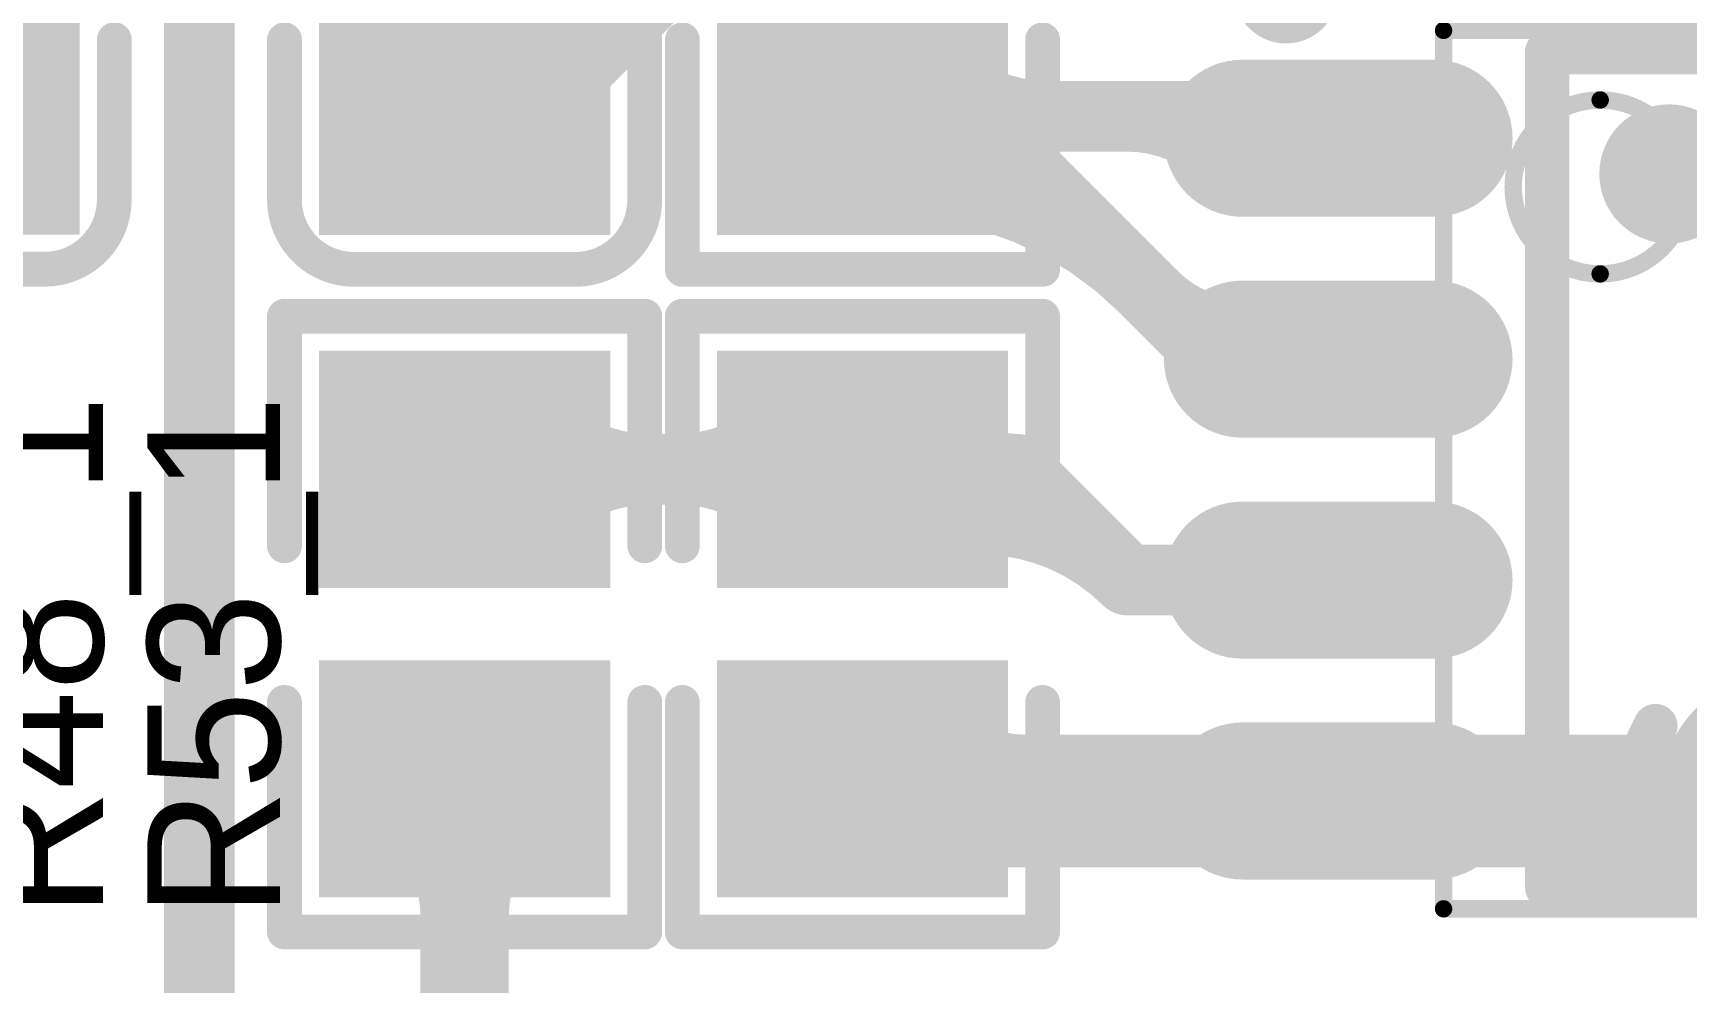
# Model space of a CAD drawing. Header units: millimetres. Extents: x 3.32 to 12.49, y 5.66 to 10.73.
# Drawn here: x 6.2312 to 6.6053, y 8.4789 to 8.6938 of the extents above; entities that cross this region are included whole.
import ezdxf

# ---------------------------------------------------------------- set-up
doc = ezdxf.new("R2010")
doc.units = ezdxf.units.MM
doc.header["$MEASUREMENT"] = 0
for name, color, linetype in [('InternalPlane1', 76, 'Continuous'), ('InternalPlane2', 16, 'Continuous'), ('Mechanical13', 56, 'Continuous'), ('TopLayer', 1, 'Continuous'), ('TopOverlay', 2, 'Continuous'), ('TopPaste', 8, 'Continuous'), ('TopSolder', 216, 'Continuous')]:
    doc.layers.add(name, color=color, linetype=linetype)

# ---------------------------------------------------------------- blocks, each defined once
blk = doc.blocks.new('0805_C_264')
at = {"layer": 'TopLayer'}
for points in [[(-0.05787, -0.02894), (-0.0122, -0.02894), (-0.05787, 0.02894), (-0.0122, 0.02894)], [(0.0122, -0.02894), (0.05787, -0.02894), (0.0122, 0.02894), (0.05787, 0.02894)]]:
    blk.add_solid(points, dxfattribs=at)
at = {"layer": 'TopOverlay', "const_width": 0.00787}
for points in [[(-0.06969, 0.025, -0.414214), (-0.05394, 0.04075)], [(0.05394, 0.04075, -0.414213), (0.06969, 0.025)], [(-0.05394, -0.04075, -0.414213), (-0.06969, -0.025)], [(0.06968, -0.025, -0.414214), (0.05394, -0.04075)]]:
    blk.add_lwpolyline(points, format="xyb", dxfattribs=at)
for points in [[(-0.01772, 0.04075), (-0.05394, 0.04075)], [(0.05394, 0.04075), (0.01772, 0.04075)], [(-0.06969, -0.025), (-0.06969, 0.025)], [(0.06968, -0.025), (0.06968, 0.025)], [(-0.01772, -0.04075), (-0.05394, -0.04075)], [(0.05394, -0.04075), (0.01772, -0.04075)]]:
    blk.add_lwpolyline(points, dxfattribs=at)
at = {"layer": 'TopOverlay', "const_width": 0.00394}
for points in [[(-0.05591, 0.04075, 1), (-0.05197, 0.04075, 1)], [(-0.05591, 0.04075, 1), (-0.05197, 0.04075, 1)], [(-0.01969, 0.04075, 1), (-0.01575, 0.04075, 1)], [(0.01575, 0.04075, 1), (0.01969, 0.04075, 1)], [(0.05197, 0.04075, 1), (0.05591, 0.04075, 1)], [(0.05197, 0.04075, 1), (0.05591, 0.04075, 1)], [(-0.07165, 0.025, 1), (-0.06772, 0.025, 1)], [(-0.07165, 0.025, 1), (-0.06772, 0.025, 1)], [(0.06772, 0.025, 1), (0.07165, 0.025, 1)], [(0.06772, 0.025, 1), (0.07165, 0.025, 1)], [(-0.07165, -0.025, 1), (-0.06772, -0.025, 1)], [(-0.07165, -0.025, 1), (-0.06772, -0.025, 1)], [(0.06772, -0.025, 1), (0.07165, -0.025, 1)], [(0.06772, -0.025, 1), (0.07165, -0.025, 1)], [(-0.05591, -0.04075, 1), (-0.05197, -0.04075, 1)], [(-0.05591, -0.04075, 1), (-0.05197, -0.04075, 1)], [(-0.01969, -0.04075, 1), (-0.01575, -0.04075, 1)], [(0.01575, -0.04075, 1), (0.01969, -0.04075, 1)], [(0.05197, -0.04075, 1), (0.05591, -0.04075, 1)], [(0.05197, -0.04075, 1), (0.05591, -0.04075, 1)]]:
    blk.add_lwpolyline(points, format="xyb", close=True, dxfattribs=at)
at = {"layer": 'TopPaste'}
for points in [[(-0.05787, -0.02894), (-0.0122, -0.02894), (-0.05787, 0.02894), (-0.0122, 0.02894)], [(0.0122, -0.02894), (0.05787, -0.02894), (0.0122, 0.02894), (0.05787, 0.02894)]]:
    blk.add_solid(points, dxfattribs=at)
at = {"layer": 'TopSolder'}
for points in [[(-0.06187, -0.03294), (-0.0082, -0.03294), (-0.06187, 0.03294), (-0.0082, 0.03294)], [(0.0082, -0.03294), (0.06187, -0.03294), (0.0082, 0.03294), (0.06187, 0.03294)]]:
    blk.add_solid(points, dxfattribs=at)
blk = doc.blocks.new('0805_C_270')
at = {"layer": 'TopLayer'}
for points in [[(-0.05787, -0.02894), (-0.0122, -0.02894), (-0.05787, 0.02894), (-0.0122, 0.02894)], [(0.0122, -0.02894), (0.05787, -0.02894), (0.0122, 0.02894), (0.05787, 0.02894)]]:
    blk.add_solid(points, dxfattribs=at)
at = {"layer": 'TopOverlay', "const_width": 0.00787}
for points in [[(-0.06969, 0.025, -0.414214), (-0.05394, 0.04075)], [(0.05394, 0.04075, -0.414213), (0.06969, 0.025)], [(-0.05394, -0.04075, -0.414213), (-0.06969, -0.025)], [(0.06968, -0.025, -0.414214), (0.05394, -0.04075)]]:
    blk.add_lwpolyline(points, format="xyb", dxfattribs=at)
for points in [[(-0.01772, 0.04075), (-0.05394, 0.04075)], [(0.05394, 0.04075), (0.01772, 0.04075)], [(-0.06969, -0.025), (-0.06969, 0.025)], [(0.06968, -0.025), (0.06968, 0.025)], [(-0.01772, -0.04075), (-0.05394, -0.04075)], [(0.05394, -0.04075), (0.01772, -0.04075)]]:
    blk.add_lwpolyline(points, dxfattribs=at)
at = {"layer": 'TopOverlay', "const_width": 0.00394}
for points in [[(-0.05591, 0.04075, 1), (-0.05197, 0.04075, 1)], [(-0.05591, 0.04075, 1), (-0.05197, 0.04075, 1)], [(-0.01969, 0.04075, 1), (-0.01575, 0.04075, 1)], [(0.01575, 0.04075, 1), (0.01969, 0.04075, 1)], [(0.05197, 0.04075, 1), (0.05591, 0.04075, 1)], [(0.05197, 0.04075, 1), (0.05591, 0.04075, 1)], [(-0.07165, 0.025, 1), (-0.06772, 0.025, 1)], [(-0.07165, 0.025, 1), (-0.06772, 0.025, 1)], [(0.06772, 0.025, 1), (0.07165, 0.025, 1)], [(0.06772, 0.025, 1), (0.07165, 0.025, 1)], [(-0.07165, -0.025, 1), (-0.06772, -0.025, 1)], [(-0.07165, -0.025, 1), (-0.06772, -0.025, 1)], [(0.06772, -0.025, 1), (0.07165, -0.025, 1)], [(0.06772, -0.025, 1), (0.07165, -0.025, 1)], [(-0.05591, -0.04075, 1), (-0.05197, -0.04075, 1)], [(-0.05591, -0.04075, 1), (-0.05197, -0.04075, 1)], [(-0.01969, -0.04075, 1), (-0.01575, -0.04075, 1)], [(0.01575, -0.04075, 1), (0.01969, -0.04075, 1)], [(0.05197, -0.04075, 1), (0.05591, -0.04075, 1)], [(0.05197, -0.04075, 1), (0.05591, -0.04075, 1)]]:
    blk.add_lwpolyline(points, format="xyb", close=True, dxfattribs=at)
at = {"layer": 'TopPaste'}
for points in [[(-0.05787, -0.02894), (-0.0122, -0.02894), (-0.05787, 0.02894), (-0.0122, 0.02894)], [(0.0122, -0.02894), (0.05787, -0.02894), (0.0122, 0.02894), (0.05787, 0.02894)]]:
    blk.add_solid(points, dxfattribs=at)
at = {"layer": 'TopSolder'}
for points in [[(-0.06187, -0.03294), (-0.0082, -0.03294), (-0.06187, 0.03294), (-0.0082, 0.03294)], [(0.0082, -0.03294), (0.06187, -0.03294), (0.0082, 0.03294), (0.06187, 0.03294)]]:
    blk.add_solid(points, dxfattribs=at)
blk = doc.blocks.new('0805_R_325')
at = {"layer": 'TopLayer'}
for points in [[(-0.05787, -0.02894), (-0.0122, -0.02894), (-0.05787, 0.02894), (-0.0122, 0.02894)], [(0.0122, -0.02894), (0.05787, -0.02894), (0.0122, 0.02894), (0.05787, 0.02894)]]:
    blk.add_solid(points, dxfattribs=at)
at = {"layer": 'TopOverlay', "const_width": 0.00787}
for points in [[(-0.01772, 0.04075), (-0.06968, 0.04075)], [(-0.06968, -0.04075), (-0.06968, 0.04075)], [(0.06968, 0.04075), (0.01772, 0.04075)], [(0.06968, -0.04075), (0.06968, 0.04075)], [(-0.01772, -0.04075), (-0.06968, -0.04075)], [(0.06968, -0.04075), (0.01772, -0.04075)]]:
    blk.add_lwpolyline(points, dxfattribs=at)
at = {"layer": 'TopOverlay', "const_width": 0.00394}
for points in [[(-0.07165, 0.04075, 1), (-0.06772, 0.04075, 1)], [(-0.07165, 0.04075, 1), (-0.06772, 0.04075, 1)], [(-0.01969, 0.04075, 1), (-0.01575, 0.04075, 1)], [(0.01575, 0.04075, 1), (0.01969, 0.04075, 1)], [(0.06772, 0.04075, 1), (0.07165, 0.04075, 1)], [(0.06772, 0.04075, 1), (0.07165, 0.04075, 1)], [(-0.07165, -0.04075, 1), (-0.06772, -0.04075, 1)], [(-0.07165, -0.04075, 1), (-0.06772, -0.04075, 1)], [(-0.01969, -0.04075, 1), (-0.01575, -0.04075, 1)], [(0.01575, -0.04075, 1), (0.01969, -0.04075, 1)], [(0.06772, -0.04075, 1), (0.07165, -0.04075, 1)], [(0.06772, -0.04075, 1), (0.07165, -0.04075, 1)]]:
    blk.add_lwpolyline(points, format="xyb", close=True, dxfattribs=at)
at = {"layer": 'TopPaste'}
for points in [[(-0.05787, -0.02894), (-0.0122, -0.02894), (-0.05787, 0.02894), (-0.0122, 0.02894)], [(0.0122, -0.02894), (0.05787, -0.02894), (0.0122, 0.02894), (0.05787, 0.02894)]]:
    blk.add_solid(points, dxfattribs=at)
at = {"layer": 'TopSolder'}
for points in [[(-0.06187, -0.03294), (-0.0082, -0.03294), (-0.06187, 0.03294), (-0.0082, 0.03294)], [(0.0082, -0.03294), (0.06187, -0.03294), (0.0082, 0.03294), (0.06187, 0.03294)]]:
    blk.add_solid(points, dxfattribs=at)
blk = doc.blocks.new('0805_R_326')
at = {"layer": 'TopLayer'}
for points in [[(-0.05787, -0.02894), (-0.0122, -0.02894), (-0.05787, 0.02894), (-0.0122, 0.02894)], [(0.0122, -0.02894), (0.05787, -0.02894), (0.0122, 0.02894), (0.05787, 0.02894)]]:
    blk.add_solid(points, dxfattribs=at)
at = {"layer": 'TopOverlay', "const_width": 0.00787}
for points in [[(-0.01772, 0.04075), (-0.06968, 0.04075)], [(-0.06968, -0.04075), (-0.06968, 0.04075)], [(0.06968, 0.04075), (0.01772, 0.04075)], [(0.06968, -0.04075), (0.06968, 0.04075)], [(-0.01772, -0.04075), (-0.06968, -0.04075)], [(0.06968, -0.04075), (0.01772, -0.04075)]]:
    blk.add_lwpolyline(points, dxfattribs=at)
at = {"layer": 'TopOverlay', "const_width": 0.00394}
for points in [[(-0.07165, 0.04075, 1), (-0.06772, 0.04075, 1)], [(-0.07165, 0.04075, 1), (-0.06772, 0.04075, 1)], [(-0.01969, 0.04075, 1), (-0.01575, 0.04075, 1)], [(0.01575, 0.04075, 1), (0.01969, 0.04075, 1)], [(0.06772, 0.04075, 1), (0.07165, 0.04075, 1)], [(0.06772, 0.04075, 1), (0.07165, 0.04075, 1)], [(-0.07165, -0.04075, 1), (-0.06772, -0.04075, 1)], [(-0.07165, -0.04075, 1), (-0.06772, -0.04075, 1)], [(-0.01969, -0.04075, 1), (-0.01575, -0.04075, 1)], [(0.01575, -0.04075, 1), (0.01969, -0.04075, 1)], [(0.06772, -0.04075, 1), (0.07165, -0.04075, 1)], [(0.06772, -0.04075, 1), (0.07165, -0.04075, 1)]]:
    blk.add_lwpolyline(points, format="xyb", close=True, dxfattribs=at)
at = {"layer": 'TopPaste'}
for points in [[(-0.05787, -0.02894), (-0.0122, -0.02894), (-0.05787, 0.02894), (-0.0122, 0.02894)], [(0.0122, -0.02894), (0.05787, -0.02894), (0.0122, 0.02894), (0.05787, 0.02894)]]:
    blk.add_solid(points, dxfattribs=at)
at = {"layer": 'TopSolder'}
for points in [[(-0.06187, -0.03294), (-0.0082, -0.03294), (-0.06187, 0.03294), (-0.0082, 0.03294)], [(0.0082, -0.03294), (0.06187, -0.03294), (0.0082, 0.03294), (0.06187, 0.03294)]]:
    blk.add_solid(points, dxfattribs=at)
blk = doc.blocks.new('0805_R_329')
at = {"layer": 'TopLayer'}
for points in [[(-0.05787, -0.02894), (-0.0122, -0.02894), (-0.05787, 0.02894), (-0.0122, 0.02894)], [(0.0122, -0.02894), (0.05787, -0.02894), (0.0122, 0.02894), (0.05787, 0.02894)]]:
    blk.add_solid(points, dxfattribs=at)
at = {"layer": 'TopOverlay', "const_width": 0.00787}
for points in [[(-0.01772, 0.04075), (-0.06968, 0.04075)], [(-0.06968, -0.04075), (-0.06968, 0.04075)], [(0.06968, 0.04075), (0.01772, 0.04075)], [(0.06968, -0.04075), (0.06968, 0.04075)], [(-0.01772, -0.04075), (-0.06968, -0.04075)], [(0.06968, -0.04075), (0.01772, -0.04075)]]:
    blk.add_lwpolyline(points, dxfattribs=at)
at = {"layer": 'TopOverlay', "const_width": 0.00394}
for points in [[(-0.07165, 0.04075, 1), (-0.06772, 0.04075, 1)], [(-0.07165, 0.04075, 1), (-0.06772, 0.04075, 1)], [(-0.01969, 0.04075, 1), (-0.01575, 0.04075, 1)], [(0.01575, 0.04075, 1), (0.01969, 0.04075, 1)], [(0.06772, 0.04075, 1), (0.07165, 0.04075, 1)], [(0.06772, 0.04075, 1), (0.07165, 0.04075, 1)], [(-0.07165, -0.04075, 1), (-0.06772, -0.04075, 1)], [(-0.07165, -0.04075, 1), (-0.06772, -0.04075, 1)], [(-0.01969, -0.04075, 1), (-0.01575, -0.04075, 1)], [(0.01575, -0.04075, 1), (0.01969, -0.04075, 1)], [(0.06772, -0.04075, 1), (0.07165, -0.04075, 1)], [(0.06772, -0.04075, 1), (0.07165, -0.04075, 1)]]:
    blk.add_lwpolyline(points, format="xyb", close=True, dxfattribs=at)
at = {"layer": 'TopPaste'}
for points in [[(-0.05787, -0.02894), (-0.0122, -0.02894), (-0.05787, 0.02894), (-0.0122, 0.02894)], [(0.0122, -0.02894), (0.05787, -0.02894), (0.0122, 0.02894), (0.05787, 0.02894)]]:
    blk.add_solid(points, dxfattribs=at)
at = {"layer": 'TopSolder'}
for points in [[(-0.06187, -0.03294), (-0.0082, -0.03294), (-0.06187, 0.03294), (-0.0082, 0.03294)], [(0.0082, -0.03294), (0.06187, -0.03294), (0.0082, 0.03294), (0.06187, 0.03294)]]:
    blk.add_solid(points, dxfattribs=at)
blk = doc.blocks.new('SOIC_8_150____461')
at = {"layer": 'Mechanical13', "const_width": 0.00394}
for points in [[(-0.09941, -0.07854), (-0.09941, 0.07854)], [(0.09941, 0.07854), (-0.09941, 0.07854)], [(0.09941, -0.07854), (0.09941, 0.07854)], [(0.09941, -0.07854), (-0.09941, -0.07854)]]:
    blk.add_lwpolyline(points, dxfattribs=at)
at = {"layer": 'Mechanical13'}
for points, const_width in [([(-0.10039, 0.07854, 1), (-0.09843, 0.07854, 1)], 0.00197), ([(-0.10039, 0.07854, 1), (-0.09843, 0.07854, 1)], 0.00197), ([(0.09843, 0.07854, 1), (0.10039, 0.07854, 1)], 0.00197), ([(0.09843, 0.07854, 1), (0.10039, 0.07854, 1)], 0.00197), ([(-0.04429, -0.04311, 1), (-0.08366, -0.04311, 1)], 0.00394), ([(-0.08465, -0.04311, 1), (-0.08268, -0.04311, 1)], 0.00197), ([(-0.04528, -0.04311, 1), (-0.04331, -0.04311, 1)], 0.00197), ([(-0.10039, -0.07854, 1), (-0.09843, -0.07854, 1)], 0.00197), ([(-0.10039, -0.07854, 1), (-0.09843, -0.07854, 1)], 0.00197), ([(0.09843, -0.07854, 1), (0.10039, -0.07854, 1)], 0.00197), ([(0.09843, -0.07854, 1), (0.10039, -0.07854, 1)], 0.00197)]:
    blk.add_lwpolyline(points, format="xyb", close=True, dxfattribs=dict(at, const_width=const_width))
at = {"layer": 'TopLayer', "const_width": 0.02756}
for points in [[(-0.075, 0.08071), (-0.075, 0.12402)], [(-0.025, 0.08071), (-0.025, 0.12402)], [(0.025, 0.08071), (0.025, 0.12402)], [(0.075, 0.08071), (0.075, 0.12402)], [(-0.075, -0.12402), (-0.075, -0.08071)], [(-0.025, -0.12402), (-0.025, -0.08071)], [(0.025, -0.12402), (0.025, -0.08071)], [(0.075, -0.12402), (0.075, -0.08071)]]:
    blk.add_lwpolyline(points, dxfattribs=at)
at = {"layer": 'TopLayer', "const_width": 0.01378}
for points in [[(-0.08189, 0.12402, 1), (-0.06811, 0.12402, 1)], [(-0.03189, 0.12402, 1), (-0.01811, 0.12402, 1)], [(0.01811, 0.12402, 1), (0.03189, 0.12402, 1)], [(0.06811, 0.12402, 1), (0.08189, 0.12402, 1)], [(-0.08189, 0.08071, 1), (-0.06811, 0.08071, 1)], [(-0.03189, 0.08071, 1), (-0.01811, 0.08071, 1)], [(0.01811, 0.08071, 1), (0.03189, 0.08071, 1)], [(0.06811, 0.08071, 1), (0.08189, 0.08071, 1)], [(-0.08189, -0.08071, 1), (-0.06811, -0.08071, 1)], [(-0.03189, -0.08071, 1), (-0.01811, -0.08071, 1)], [(0.01811, -0.08071, 1), (0.03189, -0.08071, 1)], [(0.06811, -0.08071, 1), (0.08189, -0.08071, 1)], [(-0.08189, -0.12402, 1), (-0.06811, -0.12402, 1)], [(-0.03189, -0.12402, 1), (-0.01811, -0.12402, 1)], [(0.01811, -0.12402, 1), (0.03189, -0.12402, 1)], [(0.06811, -0.12402, 1), (0.08189, -0.12402, 1)]]:
    blk.add_lwpolyline(points, format="xyb", close=True, dxfattribs=at)
at = {"layer": 'TopOverlay', "const_width": 0.01}
for points in [[(-0.09449, -0.05512), (-0.09449, 0.05512)], [(0.09449, 0.05512), (-0.09449, 0.05512)], [(0.09449, -0.05512), (0.09449, 0.05512)], [(0.09449, -0.05512), (-0.09449, -0.05512)]]:
    blk.add_lwpolyline(points, dxfattribs=at)
at = {"layer": 'TopOverlay'}
for points, const_width in [([(-0.09699, 0.05512, 1), (-0.09199, 0.05512, 1)], 0.005), ([(-0.09699, 0.05512, 1), (-0.09199, 0.05512, 1)], 0.005), ([(0.09199, 0.05512, 1), (0.09699, 0.05512, 1)], 0.005), ([(0.09199, 0.05512, 1), (0.09699, 0.05512, 1)], 0.005), ([(-0.05906, -0.02756, 1), (-0.0748, -0.02756, 1)], 0.01575), ([(-0.07874, -0.02756, 1), (-0.07087, -0.02756, 1)], 0.00787), ([(-0.06299, -0.02756, 1), (-0.05512, -0.02756, 1)], 0.00787), ([(-0.09699, -0.05512, 1), (-0.09199, -0.05512, 1)], 0.005), ([(-0.09699, -0.05512, 1), (-0.09199, -0.05512, 1)], 0.005), ([(0.09199, -0.05512, 1), (0.09699, -0.05512, 1)], 0.005), ([(0.09199, -0.05512, 1), (0.09699, -0.05512, 1)], 0.005), ([(-0.10236, -0.11417, 1), (-0.11417, -0.11417, 1)], 0.01181), ([(-0.11713, -0.11417, 1), (-0.11122, -0.11417, 1)], 0.00591), ([(-0.10531, -0.11417, 1), (-0.09941, -0.11417, 1)], 0.00591)]:
    blk.add_lwpolyline(points, format="xyb", close=True, dxfattribs=dict(at, const_width=const_width))
at = {"layer": 'TopPaste', "const_width": 0.02756}
for points in [[(-0.075, 0.08071), (-0.075, 0.12402)], [(-0.025, 0.08071), (-0.025, 0.12402)], [(0.025, 0.08071), (0.025, 0.12402)], [(0.075, 0.08071), (0.075, 0.12402)], [(-0.075, -0.12402), (-0.075, -0.08071)], [(-0.025, -0.12402), (-0.025, -0.08071)], [(0.025, -0.12402), (0.025, -0.08071)], [(0.075, -0.12402), (0.075, -0.08071)]]:
    blk.add_lwpolyline(points, dxfattribs=at)
at = {"layer": 'TopPaste', "const_width": 0.01378}
for points in [[(-0.08189, 0.12402, 1), (-0.06811, 0.12402, 1)], [(-0.03189, 0.12402, 1), (-0.01811, 0.12402, 1)], [(0.01811, 0.12402, 1), (0.03189, 0.12402, 1)], [(0.06811, 0.12402, 1), (0.08189, 0.12402, 1)], [(-0.08189, 0.08071, 1), (-0.06811, 0.08071, 1)], [(-0.03189, 0.08071, 1), (-0.01811, 0.08071, 1)], [(0.01811, 0.08071, 1), (0.03189, 0.08071, 1)], [(0.06811, 0.08071, 1), (0.08189, 0.08071, 1)], [(-0.08189, -0.08071, 1), (-0.06811, -0.08071, 1)], [(-0.03189, -0.08071, 1), (-0.01811, -0.08071, 1)], [(0.01811, -0.08071, 1), (0.03189, -0.08071, 1)], [(0.06811, -0.08071, 1), (0.08189, -0.08071, 1)], [(-0.08189, -0.12402, 1), (-0.06811, -0.12402, 1)], [(-0.03189, -0.12402, 1), (-0.01811, -0.12402, 1)], [(0.01811, -0.12402, 1), (0.03189, -0.12402, 1)], [(0.06811, -0.12402, 1), (0.08189, -0.12402, 1)]]:
    blk.add_lwpolyline(points, format="xyb", close=True, dxfattribs=at)
at = {"layer": 'TopSolder', "const_width": 0.03556}
for points in [[(-0.075, 0.08071), (-0.075, 0.12402)], [(-0.025, 0.08071), (-0.025, 0.12402)], [(0.025, 0.08071), (0.025, 0.12402)], [(0.075, 0.08071), (0.075, 0.12402)], [(-0.075, -0.12402), (-0.075, -0.08071)], [(-0.025, -0.12402), (-0.025, -0.08071)], [(0.025, -0.12402), (0.025, -0.08071)], [(0.075, -0.12402), (0.075, -0.08071)]]:
    blk.add_lwpolyline(points, dxfattribs=at)
at = {"layer": 'TopSolder', "const_width": 0.01778}
for points in [[(-0.08389, 0.12402, 1), (-0.06611, 0.12402, 1)], [(-0.03389, 0.12402, 1), (-0.01611, 0.12402, 1)], [(0.01611, 0.12402, 1), (0.03389, 0.12402, 1)], [(0.06611, 0.12402, 1), (0.08389, 0.12402, 1)], [(-0.08389, 0.08071, 1), (-0.06611, 0.08071, 1)], [(-0.03389, 0.08071, 1), (-0.01611, 0.08071, 1)], [(0.01611, 0.08071, 1), (0.03389, 0.08071, 1)], [(0.06611, 0.08071, 1), (0.08389, 0.08071, 1)], [(-0.08389, -0.08071, 1), (-0.06611, -0.08071, 1)], [(-0.03389, -0.08071, 1), (-0.01611, -0.08071, 1)], [(0.01611, -0.08071, 1), (0.03389, -0.08071, 1)], [(0.06611, -0.08071, 1), (0.08389, -0.08071, 1)], [(-0.08389, -0.12402, 1), (-0.06611, -0.12402, 1)], [(-0.03389, -0.12402, 1), (-0.01611, -0.12402, 1)], [(0.01611, -0.12402, 1), (0.03389, -0.12402, 1)], [(0.06611, -0.12402, 1), (0.08389, -0.12402, 1)]]:
    blk.add_lwpolyline(points, format="xyb", close=True, dxfattribs=at)

msp = doc.modelspace()

# ---------------------------------------------------------------- linework, layer by layer
at = {"layer": 'InternalPlane1', "const_width": 0.01}
msp.add_lwpolyline([(6.59817, 8.50307, -0.258618), (6.59817, 8.53701)], format="xyb", dxfattribs=at)
at = {"layer": 'InternalPlane1', "const_width": 0.005}
for points in [[(6.59567, 8.53701, 1), (6.60067, 8.53701, 1)], [(6.59567, 8.50307, 1), (6.60067, 8.50307, 1)]]:
    msp.add_lwpolyline(points, format="xyb", close=True, dxfattribs=at)
at = {"layer": 'InternalPlane2', "const_width": 0.03}
msp.add_lwpolyline([(6.61378, 8.52004, 1), (6.64378, 8.52004, 1)], format="xyb", close=True, dxfattribs=at)
at = {"layer": 'TopLayer'}
for points, const_width in [([(6.26878, 8.20911), (6.26878, 8.80004)], 0.016), ([(6.3487, 8.68), (6.37184, 8.70314)], 0.016), ([(6.32878, 8.68), (6.3487, 8.68)], 0.016), ([(6.41878, 8.68), (6.42378, 8.675)], 0.016), ([(6.41878, 8.675), (6.42378, 8.675)], 0.016), ([(6.42378, 8.675), (6.52146, 8.675)], 0.016), ([(6.52146, 8.675), (6.52642, 8.67004)], 0.016), ([(6.44878, 8.67004), (6.49878, 8.62004)], 0.016), ([(6.49878, 8.62004), (6.52642, 8.62004)], 0.016), ([(6.32878, 8.59512), (6.41878, 8.59512)], 0.016), ([(6.41878, 8.59512), (6.4537, 8.59512)], 0.016), ([(6.4537, 8.59512), (6.47878, 8.57004)], 0.016), ([(6.47878, 8.57004), (6.52642, 8.57004)], 0.016), ([(6.41878, 8.52504), (6.42378, 8.52004)], 0.03), ([(6.32878, 8.44508), (6.32878, 8.52504)], 0.02), ([(6.42378, 8.52004), (6.52642, 8.52004)], 0.03), ([(6.52642, 8.52004), (6.62878, 8.52004)], 0.03)]:
    msp.add_lwpolyline(points, dxfattribs=dict(at, const_width=const_width))
for points, const_width in [([(6.37184, 8.70314, -0.21799), (6.33597, 8.68979)], 0.016), ([(6.4607, 8.675, -0.198912), (6.43537, 8.68549)], 0.016), ([(6.42488, 8.67617, -0.198912), (6.45522, 8.6636)], 0.016), ([(6.43537, 8.66451, -0.198912), (6.4607, 8.675)], 0.016), ([(6.47884, 8.675, -0.198912), (6.50068, 8.66595)], 0.016), ([(6.42488, 8.66017, -0.198912), (6.48253, 8.63629)], 0.016), ([(6.50476, 8.62582, -0.198912), (6.48468, 8.63414)], 0.016), ([(6.3707, 8.59512, -0.198912), (6.34537, 8.60561)], 0.016), ([(6.40219, 8.60561, -0.198912), (6.37686, 8.59512)], 0.016), ([(6.4537, 8.59512, -0.242281), (6.43696, 8.60374)], 0.016), ([(6.42449, 8.59622, -0.288957), (6.46084, 8.58798)], 0.016), ([(6.34537, 8.58463, -0.198912), (6.3707, 8.59512)], 0.016), ([(6.37686, 8.59512, -0.198912), (6.40219, 8.58463)], 0.016), ([(6.43696, 8.5865, -0.242281), (6.4537, 8.59512)], 0.016), ([(6.42983, 8.58113, -0.288957), (6.47878, 8.57004)], 0.016), ([(6.50068, 8.57413, -0.198912), (6.49081, 8.57004)], 0.016), ([(6.49081, 8.57004, -0.198912), (6.50068, 8.56595)], 0.016), ([(6.45587, 8.52004, -0.198912), (6.43042, 8.53058)], 0.03), ([(6.3197, 8.51596, -0.198912), (6.32878, 8.49405)], 0.02), ([(6.32878, 8.49405, -0.198912), (6.33786, 8.51596)], 0.02), ([(6.32878, 8.47547, -0.198912), (6.31581, 8.44415)], 0.02)]:
    msp.add_lwpolyline(points, format="xyb", dxfattribs=dict(at, const_width=const_width))
for points, const_width in [([(6.33197, 8.68979, 1), (6.33997, 8.68979, 1)], 0.008), ([(6.43137, 8.68549, 1), (6.43937, 8.68549, 1)], 0.008), ([(6.32478, 8.68, 1), (6.33278, 8.68, 1)], 0.008), ([(6.3447, 8.68, 1), (6.3527, 8.68, 1)], 0.008), ([(6.3447, 8.68, 1), (6.3527, 8.68, 1)], 0.008), ([(6.41478, 8.68, 1), (6.42278, 8.68, 1)], 0.008), ([(6.42088, 8.67617, 1), (6.42888, 8.67617, 1)], 0.008), ([(6.41478, 8.675, 1), (6.42278, 8.675, 1)], 0.008), ([(6.41978, 8.675, 1), (6.42778, 8.675, 1)], 0.008), ([(6.41978, 8.675, 1), (6.42778, 8.675, 1)], 0.008), ([(6.41978, 8.675, 1), (6.42778, 8.675, 1)], 0.008), ([(6.4567, 8.675, 1), (6.4647, 8.675, 1)], 0.008), ([(6.4567, 8.675, 1), (6.4647, 8.675, 1)], 0.008), ([(6.47483, 8.675, 1), (6.48283, 8.675, 1)], 0.008), ([(6.51746, 8.675, 1), (6.52546, 8.675, 1)], 0.008), ([(6.51746, 8.675, 1), (6.52546, 8.675, 1)], 0.008), ([(6.44478, 8.67004, 1), (6.45278, 8.67004, 1)], 0.008), ([(6.52242, 8.67004, 1), (6.53042, 8.67004, 1)], 0.008), ([(6.49668, 8.66595, 1), (6.50468, 8.66595, 1)], 0.008), ([(6.43137, 8.66451, 1), (6.43937, 8.66451, 1)], 0.008), ([(6.45122, 8.6636, 1), (6.45922, 8.6636, 1)], 0.008), ([(6.42088, 8.66017, 1), (6.42888, 8.66017, 1)], 0.008), ([(6.47853, 8.63629, 1), (6.48653, 8.63629, 1)], 0.008), ([(6.48068, 8.63414, 1), (6.48868, 8.63414, 1)], 0.008), ([(6.50076, 8.62582, 1), (6.50876, 8.62582, 1)], 0.008), ([(6.49478, 8.62004, 1), (6.50278, 8.62004, 1)], 0.008), ([(6.49478, 8.62004, 1), (6.50278, 8.62004, 1)], 0.008), ([(6.52242, 8.62004, 1), (6.53042, 8.62004, 1)], 0.008), ([(6.34137, 8.60561, 1), (6.34937, 8.60561, 1)], 0.008), ([(6.39819, 8.60561, 1), (6.40619, 8.60561, 1)], 0.008), ([(6.43296, 8.60374, 1), (6.44096, 8.60374, 1)], 0.008), ([(6.32478, 8.59512, 1), (6.33278, 8.59512, 1)], 0.008), ([(6.3667, 8.59512, 1), (6.3747, 8.59512, 1)], 0.008), ([(6.3667, 8.59512, 1), (6.3747, 8.59512, 1)], 0.008), ([(6.37286, 8.59512, 1), (6.38086, 8.59512, 1)], 0.008), ([(6.37286, 8.59512, 1), (6.38086, 8.59512, 1)], 0.008), ([(6.41478, 8.59512, 1), (6.42278, 8.59512, 1)], 0.008), ([(6.41478, 8.59512, 1), (6.42278, 8.59512, 1)], 0.008), ([(6.42049, 8.59622, 1), (6.42849, 8.59622, 1)], 0.008), ([(6.4497, 8.59512, 1), (6.4577, 8.59512, 1)], 0.008), ([(6.4497, 8.59512, 1), (6.4577, 8.59512, 1)], 0.008), ([(6.4497, 8.59512, 1), (6.4577, 8.59512, 1)], 0.008), ([(6.4497, 8.59512, 1), (6.4577, 8.59512, 1)], 0.008), ([(6.43296, 8.5865, 1), (6.44096, 8.5865, 1)], 0.008), ([(6.45684, 8.58798, 1), (6.46484, 8.58798, 1)], 0.008), ([(6.34137, 8.58463, 1), (6.34937, 8.58463, 1)], 0.008), ([(6.39819, 8.58463, 1), (6.40619, 8.58463, 1)], 0.008), ([(6.42583, 8.58113, 1), (6.43383, 8.58113, 1)], 0.008), ([(6.49668, 8.57413, 1), (6.50468, 8.57413, 1)], 0.008), ([(6.47478, 8.57004, 1), (6.48278, 8.57004, 1)], 0.008), ([(6.47478, 8.57004, 1), (6.48278, 8.57004, 1)], 0.008), ([(6.47478, 8.57004, 1), (6.48278, 8.57004, 1)], 0.008), ([(6.48681, 8.57004, 1), (6.49481, 8.57004, 1)], 0.008), ([(6.48681, 8.57004, 1), (6.49481, 8.57004, 1)], 0.008), ([(6.52242, 8.57004, 1), (6.53042, 8.57004, 1)], 0.008), ([(6.49668, 8.56595, 1), (6.50468, 8.56595, 1)], 0.008), ([(6.42292, 8.53058, 1), (6.43792, 8.53058, 1)], 0.015), ([(6.41128, 8.52504, 1), (6.42628, 8.52504, 1)], 0.015), ([(6.32378, 8.52504, 1), (6.33378, 8.52504, 1)], 0.01), ([(6.41628, 8.52004, 1), (6.43128, 8.52004, 1)], 0.015), ([(6.41628, 8.52004, 1), (6.43128, 8.52004, 1)], 0.015), ([(6.44837, 8.52004, 1), (6.46337, 8.52004, 1)], 0.015), ([(6.51892, 8.52004, 1), (6.53392, 8.52004, 1)], 0.015), ([(6.51892, 8.52004, 1), (6.53392, 8.52004, 1)], 0.015), ([(6.3147, 8.51596, 1), (6.3247, 8.51596, 1)], 0.01), ([(6.33286, 8.51596, 1), (6.34286, 8.51596, 1)], 0.01), ([(6.32378, 8.49405, 1), (6.33378, 8.49405, 1)], 0.01), ([(6.32378, 8.49405, 1), (6.33378, 8.49405, 1)], 0.01), ([(6.32378, 8.47547, 1), (6.33378, 8.47547, 1)], 0.01)]:
    msp.add_lwpolyline(points, format="xyb", close=True, dxfattribs=dict(at, const_width=const_width))

# ---------------------------------------------------------------- block references
at = {"rotation": 270}
for name, p in [('0805_C_264', (6.20878, 8.71008)), ('0805_C_270', (6.32878, 8.71004)), ('0805_R_326', (6.41878, 8.71004)), ('SOIC_8_150____461', (6.62878, 8.59504)), ('0805_R_325', (6.32878, 8.56008)), ('0805_R_329', (6.41878, 8.56008))]:
    msp.add_blockref(name, p, dxfattribs=at)

# ---------------------------------------------------------------- texts
at = {"layer": 'TopOverlay'}
for s, p in [('R48_1', (6.24701, 8.49366)), ('R53_1', (6.28701, 8.49366))]:
    msp.add_text(s, height=0.03, rotation=90, dxfattribs=at).set_placement(p)

doc.saveas('drawing.dxf')
